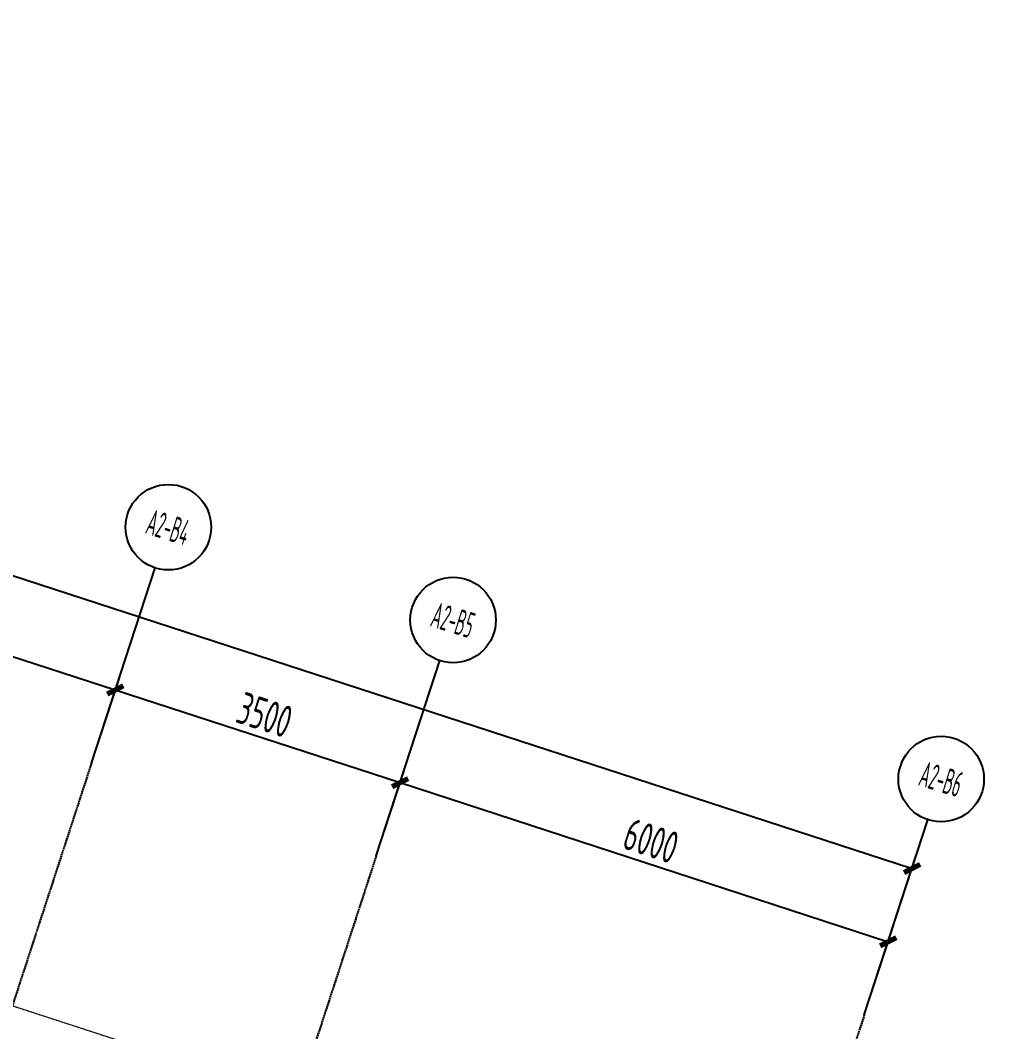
# Model space of a CAD drawing. Header units: millimetres. Extents: x 11515858 to 24947533, y -12784974 to -6116114.
# Drawn here: x 11868513 to 11879903, y -6322388 to -6310563 of the extents above; entities that cross this region are included whole.
import ezdxf
from ezdxf.enums import TextEntityAlignment as Align

# ---------------------------------------------------------------- set-up
doc = ezdxf.new("R2010")
doc.units = ezdxf.units.MM
doc.header["$LTSCALE"] = 10
for name, pattern in [('A2-RG-AXIS$0$CENTER', [2, 1.25, -0.25, 0.25, -0.25]), ('A2-RG-AXIS$0$DOTE', [2.42, 2, -0.2, 0.02, -0.2]), ('A2-RI-F2$0$Overhead 1_16_', [2.579687, 1.5875, -0.992188])]:
    doc.linetypes.add(name, pattern=pattern)
for name, color, linetype in [('A2-RB-F2$0$$34$A-DIMS-100', 1, 'Continuous'), ('A2-RG-AXIS$0$A-AXIS', 1, 'Continuous'), ('A2-RG-AXIS$0$A-DIMS-100', 1, 'Continuous'), ('A2-RG-AXIS$0$A-GRID', 1, 'A2-RG-AXIS$0$CENTER'), ('A2-RG-AXIS$0$A-SYMB', 4, 'Continuous'), ('A2-RI-F2$0$A-STRS', 50, 'Continuous')]:
    doc.layers.add(name, color=color, linetype=linetype)
doc.layers.add('A2-RI-F2$0$A-FLOR-OVHD', color=8, linetype='A2-RI-F2$0$Overhead 1_16_', lineweight=5)
doc.layers.add('A2-RI-F2$0$A-FLOR-STRS', color=2, linetype='Continuous', lineweight=5)
doc.styles.add('A2-RB-F2$0$$0$XD2008', font='hzs.shx', dxfattribs={"width": 0.7, "bigfont": 'hztxt.shx'})
doc.styles.add('A2-RG-AXIS$0$ECADI', font='hzs.shx', dxfattribs={"width": 0.7, "bigfont": 'hztxt.shx'})
doc.styles.add('A2-RG-AXIS$0$XD2008', font='hzs.shx', dxfattribs={"width": 0.7, "bigfont": 'hztxt.shx'})
doc.dimstyles.new('A2-RB-F2$0$$0$XD100$0', dxfattribs={"dimscale": 100, "dimtxt": 3.5, "dimasz": 1, "dimexe": 1, "dimexo": 2, "dimgap": 0.5, "dimtad": 1, "dimdec": 0, "dimdsep": 46, "dimtxsty": 'A2-RB-F2$0$$0$XD2008', "dimblk1": 'A2-RB-F2$0$$20$_ArchTick', "dimblk2": 'A2-RB-F2$0$$20$_ArchTick', "dimsah": 1, "dimcen": 2.5, "dimclrt": 4, "dimaunit": 1, "dimadec": 0, "dimazin": 0, "dimtfac": 1, "dimtdec": 0, "dimtix": 1, "dimtmove": 2, "dimatfit": 3, "dimfxl": 0, "dimtolj": 1, "dimtzin": 0, "dimarcsym": 0})
doc.dimstyles.new('A2-RG-AXIS$0$XD150$0', dxfattribs={"dimscale": 150, "dimtxt": 2.5, "dimasz": 1, "dimexe": 1, "dimexo": 2, "dimgap": 0.5, "dimtad": 1, "dimdec": 0, "dimdsep": 46, "dimtxsty": 'A2-RG-AXIS$0$XD2008', "dimblk": 'A2-RG-AXIS$0$_ArchTick', "dimcen": 2.5, "dimclrt": 4, "dimaunit": 1, "dimadec": 0, "dimazin": 0, "dimtfac": 1, "dimtdec": 0, "dimtmove": 2, "dimatfit": 3, "dimfxl": 0, "dimtolj": 1, "dimtzin": 0, "dimarcsym": 0})

# ---------------------------------------------------------------- blocks, each defined once
blk = doc.blocks.new('A2-RG-AXIS$0$_ArchTick')
at = {"color": 0, "linetype": 'ByBlock', "const_width": 0.4}
blk.add_lwpolyline([(-0.5, -0.5), (0.5, 0.5)], dxfattribs=at)
blk = doc.blocks.new('*D1308')
at = {"layer": 'A2-RG-AXIS$0$A-DIMS-100', "color": 0, "lineweight": -2, "transparency": 16777216}
for p, q in [((11866111, -6317877), (11866343, -6317164)), ((11866297, -6317307), (11869624, -6318392)), ((11869438, -6318962), (11869671, -6318249))]:
    blk.add_line(p, q, dxfattribs=at)
at = {"layer": 'Defpoints', "color": 0, "transparency": 16777216}
for p in [(11866018, -6318163), (11869624, -6318392), (11869345, -6319247)]:
    blk.add_point(p, dxfattribs=at)
at = {"layer": 'A2-RG-AXIS$0$A-DIMS-100', "color": 0, "lineweight": -2, "transparency": 16777216, "xscale": 150, "yscale": 150, "zscale": 150}
for p, rotation in [((11866297, -6317307), 161.9467459168328), ((11869624, -6318392), 341.9467459168328)]:
    blk.add_blockref('A2-RG-AXIS$0$_ArchTick', p, dxfattribs=dict(at, rotation=rotation))
at = {"layer": 'A2-RG-AXIS$0$A-DIMS-100', "color": 4, "transparency": 16777216, "insert": (11868042, -6317600), "char_height": 375, "attachment_point": 5, "rotation": 341.9467, "style": 'A2-RG-AXIS$0$XD2008'}
blk.add_mtext('\\A1;3500', dxfattribs=at)
blk = doc.blocks.new('*D1309')
at = {"layer": 'A2-RG-AXIS$0$A-DIMS-100', "color": 0, "lineweight": -2, "transparency": 16777216}
for p, q in [((11869438, -6318962), (11869671, -6318249)), ((11869624, -6318392), (11872952, -6319476)), ((11872766, -6320047), (11872999, -6319334))]:
    blk.add_line(p, q, dxfattribs=at)
at = {"layer": 'Defpoints', "color": 0, "transparency": 16777216}
for p in [(11869345, -6319247), (11872952, -6319476), (11872673, -6320332)]:
    blk.add_point(p, dxfattribs=at)
at = {"layer": 'A2-RG-AXIS$0$A-DIMS-100', "color": 0, "lineweight": -2, "transparency": 16777216, "xscale": 150, "yscale": 150, "zscale": 150}
for p, rotation in [((11869624, -6318392), 161.9467459168328), ((11872952, -6319476), 341.9467459168328)]:
    blk.add_blockref('A2-RG-AXIS$0$_ArchTick', p, dxfattribs=dict(at, rotation=rotation))
at = {"layer": 'A2-RG-AXIS$0$A-DIMS-100', "color": 4, "transparency": 16777216, "insert": (11871370, -6318684), "char_height": 375, "attachment_point": 5, "rotation": 341.9467, "style": 'A2-RG-AXIS$0$XD2008'}
blk.add_mtext('\\A1;3500', dxfattribs=at)
blk = doc.blocks.new('*D1310')
at = {"layer": 'A2-RG-AXIS$0$A-DIMS-100', "color": 0, "lineweight": -2, "transparency": 16777216}
for p, q in [((11872766, -6320047), (11872999, -6319334)), ((11872952, -6319476), (11878657, -6321336)), ((11878471, -6321906), (11878703, -6321193))]:
    blk.add_line(p, q, dxfattribs=at)
at = {"layer": 'Defpoints', "color": 0, "transparency": 16777216}
for p in [(11872673, -6320332), (11878657, -6321336), (11878378, -6322191)]:
    blk.add_point(p, dxfattribs=at)
at = {"layer": 'A2-RG-AXIS$0$A-DIMS-100', "color": 0, "lineweight": -2, "transparency": 16777216, "xscale": 150, "yscale": 150, "zscale": 150}
for p, rotation in [((11872952, -6319476), 161.9467459168328), ((11878657, -6321336), 341.9467459168328)]:
    blk.add_blockref('A2-RG-AXIS$0$_ArchTick', p, dxfattribs=dict(at, rotation=rotation))
at = {"layer": 'A2-RG-AXIS$0$A-DIMS-100', "color": 4, "transparency": 16777216, "insert": (11875886, -6320156), "char_height": 375, "attachment_point": 5, "rotation": 341.9467, "style": 'A2-RG-AXIS$0$XD2008'}
blk.add_mtext('\\A1;6000', dxfattribs=at)
blk = doc.blocks.new('*D1311')
at = {"layer": 'A2-RG-AXIS$0$A-DIMS-100', "color": 0, "lineweight": -2, "transparency": 16777216}
for p, q in [((11848046, -6311989), (11848557, -6310420)), ((11848511, -6310563), (11878936, -6320480)), ((11878471, -6321906), (11878982, -6320337))]:
    blk.add_line(p, q, dxfattribs=at)
at = {"layer": 'Defpoints', "color": 0, "transparency": 16777216}
for p in [(11847953, -6312274), (11878936, -6320480), (11878378, -6322191)]:
    blk.add_point(p, dxfattribs=at)
at = {"layer": 'A2-RG-AXIS$0$A-DIMS-100', "color": 0, "lineweight": -2, "transparency": 16777216, "xscale": 150, "yscale": 150, "zscale": 150}
for p, rotation in [((11848511, -6310563), 161.9470385083665), ((11878936, -6320480), 341.9470385083665)]:
    blk.add_blockref('A2-RG-AXIS$0$_ArchTick', p, dxfattribs=dict(at, rotation=rotation))
at = {"layer": 'A2-RG-AXIS$0$A-DIMS-100', "color": 4, "transparency": 16777216, "insert": (11863805, -6315272), "char_height": 375, "attachment_point": 5, "rotation": 341.947, "style": 'A2-RG-AXIS$0$XD2008'}
blk.add_mtext('\\A1;32000', dxfattribs=at)
blk = doc.blocks.new('A2-RG-AXIS$0$ECADI-TAG-GRID')
at = {"color": 13}
blk.add_circle((0, 0), 5, dxfattribs=at)
at = {"style": 'A2-RG-AXIS$0$ECADI', "width": 0.7}
blk.add_attdef('GRID', text='', height=5, dxfattribs=at).set_placement((0, 0), align=Align.MIDDLE)
blk = doc.blocks.new('A2-RB-F2$0$$20$_ArchTick')
at = {"color": 0, "linetype": 'ByBlock', "const_width": 0.4}
blk.add_lwpolyline([(-0.5, -0.5), (0.5, 0.5)], dxfattribs=at)
blk = doc.blocks.new('*D2070')
at = {"layer": 'A2-RB-F2$0$$34$A-DIMS-100', "color": 0, "lineweight": -2, "transparency": 16777216}
blk.add_line((11868464, -6327126), (11868325, -6327028), dxfattribs=at)
blk.add_arc((11870088, -6328263), 2053, 71.947, 144.9846, dxfattribs=at)
at = {"layer": 'Defpoints', "color": 0, "transparency": 16777216}
for p in [(11872673, -6320332), (11869042, -6326497), (11868628, -6327240), (11869505, -6327855), (11859513, -6360709)]:
    blk.add_point(p, dxfattribs=at)
at = {"layer": 'A2-RB-F2$0$$34$A-DIMS-100', "color": 0, "lineweight": -2, "transparency": 16777216, "xscale": 100, "yscale": 100, "zscale": 100}
for p, rotation in [((11870724, -6326312), 341.9470385784788), ((11868407, -6327085), 234.9846443395803)]:
    blk.add_blockref('A2-RB-F2$0$$20$_ArchTick', p, dxfattribs=dict(at, rotation=rotation))
at = {"layer": 'A2-RB-F2$0$$34$A-DIMS-100', "color": 4, "transparency": 16777216, "insert": (11869946, -6325880), "char_height": 350, "attachment_point": 5, "rotation": 3.4071, "style": 'A2-RB-F2$0$$0$XD2008'}
blk.add_mtext('\\A1;73°2\'15"', dxfattribs=at)
blk = doc.blocks.new('A2-RG-AXIS')
at = {"layer": 'A2-RG-AXIS$0$A-AXIS'}
for p, q in [((11869345.4, -6319247.3), (11870089.2, -6316965.3)), ((11872673.1, -6320331.9), (11873416.9, -6318049.9)), ((11878377.7, -6322191.3), (11879121.5, -6319909.3))]:
    blk.add_line(p, q, dxfattribs=at)
at = {"layer": 'A2-RG-AXIS$0$A-GRID', "linetype": 'A2-RG-AXIS$0$DOTE'}
for p, q in [((11869345.5, -6319247.1), (11856184.8, -6359624.4)), ((11872673.2, -6320331.8), (11859512.5, -6360709)), ((11878378.1, -6322191.3), (11865217.4, -6362568.5))]:
    blk.add_line(p, q, dxfattribs=at)
at = {"layer": 'A2-RG-AXIS$0$A-SYMB'}
ref = blk.add_blockref('A2-RG-AXIS$0$ECADI-TAG-GRID', (11870244.1, -6316489.9), dxfattribs=dict(at, xscale=100.0000000000341, yscale=100.0000000000341, zscale=100.0000000000341, rotation=342.7200000000827))
ref.add_attrib('GRID', 'A2-B4', dxfattribs={"layer": '0', "extrusion": (0, 0, -1), "height": 300, "rotation": 17.28, "style": 'A2-RG-AXIS$0$ECADI', "text_generation_flag": 2, "width": 0.5}).set_placement((-11870244.1, -6316489.9), align=Align.MIDDLE)
ref = blk.add_blockref('A2-RG-AXIS$0$ECADI-TAG-GRID', (11873571.8, -6317574.5), dxfattribs=dict(at, xscale=100.0000000000341, yscale=100.0000000000341, zscale=100.0000000000341, rotation=342.7200000000827))
ref.add_attrib('GRID', 'A2-B5', dxfattribs={"layer": '0', "extrusion": (0, 0, -1), "height": 300, "rotation": 17.28, "style": 'A2-RG-AXIS$0$ECADI', "text_generation_flag": 2, "width": 0.5}).set_placement((-11873571.8, -6317574.5), align=Align.MIDDLE)
ref = blk.add_blockref('A2-RG-AXIS$0$ECADI-TAG-GRID', (11879276.7, -6319434), dxfattribs=dict(at, xscale=100.0000000000341, yscale=100.0000000000341, zscale=100.0000000000341, rotation=342.7200000000827))
ref.add_attrib('GRID', 'A2-B6', dxfattribs={"layer": '0', "extrusion": (0, 0, -1), "height": 300, "rotation": 17.28, "style": 'A2-RG-AXIS$0$ECADI', "text_generation_flag": 2, "width": 0.5}).set_placement((-11879276.7, -6319434), align=Align.MIDDLE)
at = {"layer": 'A2-RG-AXIS$0$A-DIMS-100'}
dim = blk.add_aligned_dim(p1=(11847953.1, -6312274.5), p2=(11878378.1, -6322191.3), distance=1800, dimstyle='A2-RG-AXIS$0$XD150$0', dxfattribs=at)
dim.commit()
dim.dimension.update_dxf_attribs({"geometry": '*D1311', "text_midpoint": (11863804.8, -6315271.9)})
for base, p1, p2, picture, middle in [((11869624.3, -6318391.5), (11866017.7, -6318162.6), (11869345.4, -6319247.3), '*D1308', (11868041.8, -6317599.6)), ((11872952, -6319476.2), (11869345.4, -6319247.3), (11872673.2, -6320331.8), '*D1309', (11871369.5, -6318684.3)), ((11878657, -6321335.7), (11872673.2, -6320331.8), (11878378.1, -6322191.3), '*D1310', (11875885.8, -6320156.4))]:
    dim = blk.add_linear_dim(base=base, p1=p1, p2=p2, angle=161.94675, dimstyle='A2-RG-AXIS$0$XD150$0', dxfattribs=at)
    dim.commit()
    dim.dimension.update_dxf_attribs({"geometry": picture, "text_midpoint": middle})
blk = doc.blocks.new('A2-RB-F2')
at = {"layer": 'A2-RB-F2$0$$34$A-DIMS-100'}
dim = blk.add_angular_dim_2l(base=(11869041.9879, -6326497.1393), line1=((11869504.9173, -6327854.6145), (11868628.1715, -6327240.3602)), line2=((11872673.1655, -6320331.7808), (11859512.522, -6360709.0437)), dimstyle='A2-RB-F2$0$$0$XD100$0', override={"dimadec": 4}, dxfattribs=at)
dim.commit()
dim.dimension.update_dxf_attribs({"geometry": '*D2070', "text_midpoint": (11869946.1066, -6325879.6784), "dimtype": 130})
blk = doc.blocks.new('A2-RI-F2')
at = {"layer": 'A2-RI-F2$0$A-FLOR-OVHD', "ltscale": 0.3}
blk.add_lwpolyline([(11851782, -6316662), (11879355, -6325647), (11871959, -6348338), (11872378, -6348346), (11867158, -6364360), (11832501, -6353064), (11836879, -6339633)], dxfattribs=at)
at = {"layer": 'A2-RI-F2$0$A-FLOR-STRS'}
blk.add_blockref('A2-RG-AXIS', (0, 0), dxfattribs=at)
at = {"layer": 'A2-RI-F2$0$A-STRS', "linetype": 'Continuous'}
blk.add_blockref('A2-RB-F2', (0, 0), dxfattribs=at)

msp = doc.modelspace()

# ---------------------------------------------------------------- block references
for name in ['A2-RI-F2', 'A2-RB-F2', 'A2-RG-AXIS']:
    msp.add_blockref(name, (0, 0))

doc.saveas('drawing.dxf')
